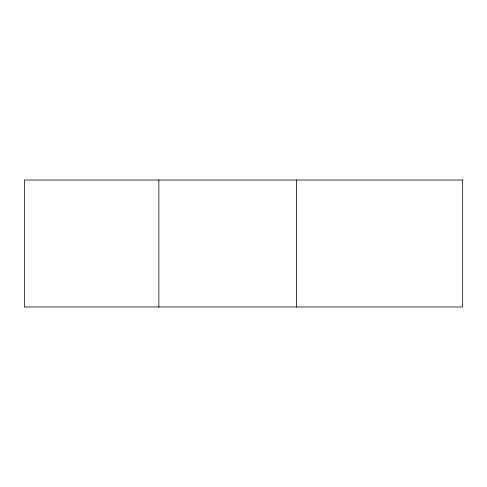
<?xml version="1.0" encoding="UTF-8"?>
<svg xmlns="http://www.w3.org/2000/svg" width="487" height="487" viewBox="0 0 487 487"><rect width="100%" height="100%" fill="white"/><g stroke="black" fill="none" stroke-linecap="round" stroke-linejoin="round"><path stroke-width="0.73" d="M296.4 180.02L296.4 306.98M158.865 180.02L158.865 306.98M462.65 180.02L24.35 180.02L24.35 306.98L462.65 306.98L462.65 180.02"/></g></svg>
